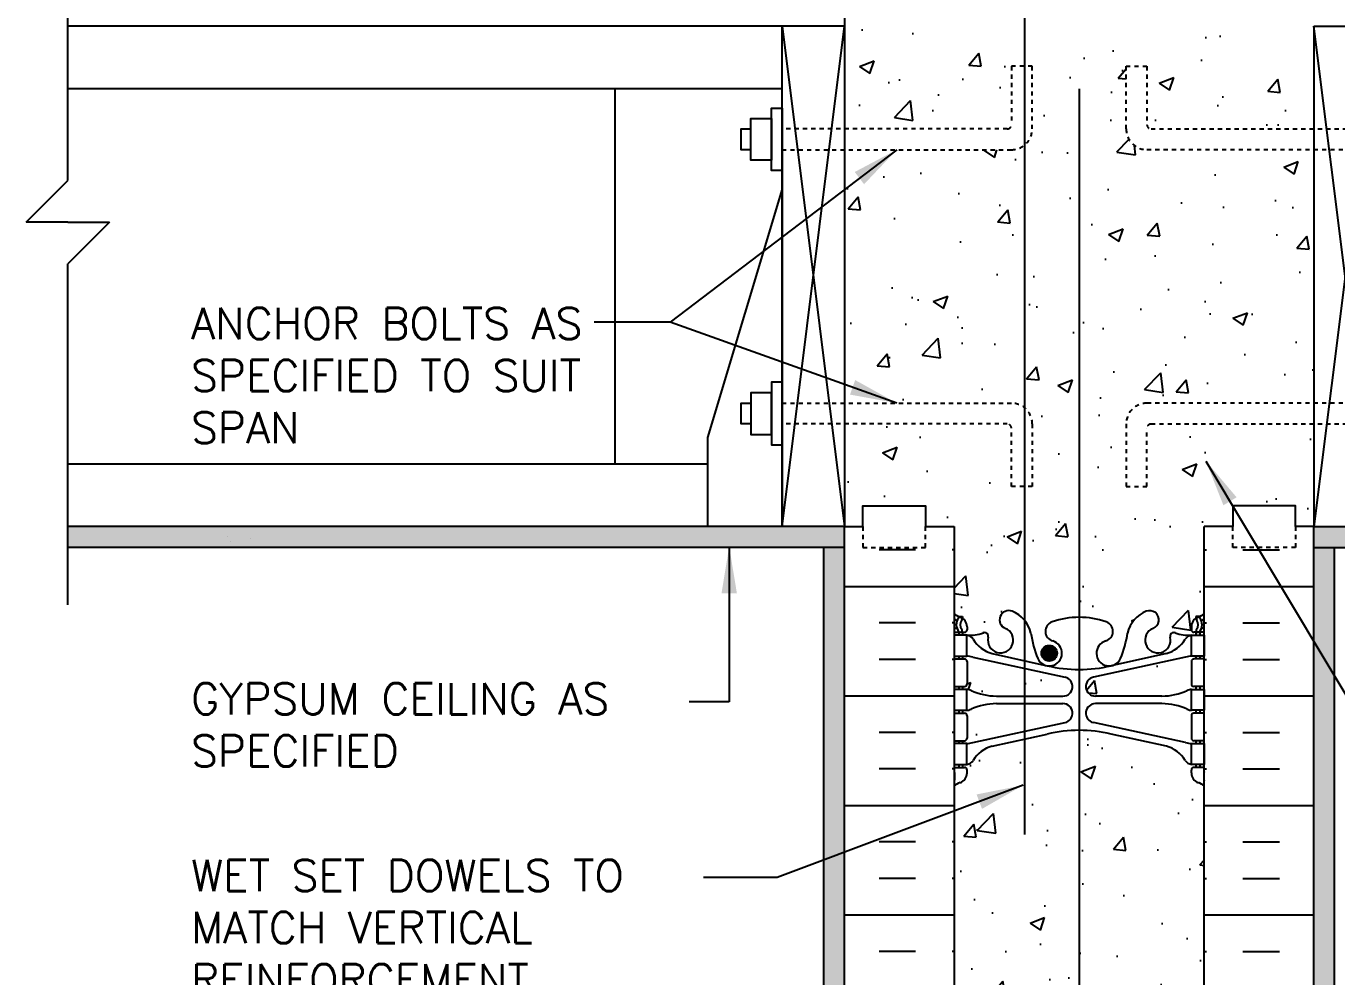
# Model space of a CAD drawing. Header units: inches. Extents: x 82.8 to 134.1, y 273.1 to 353.4.
# Drawn here: x 82.83 to 114.25, y 305.64 to 328.44 of the extents above; entities that cross this region are included whole.
import ezdxf

# ---------------------------------------------------------------- set-up
doc = ezdxf.new("R2010")
doc.units = ezdxf.units.IN
doc.header["$LTSCALE"] = 0.5
doc.header["$MEASUREMENT"] = 0
doc.linetypes.add('DASHED2', pattern=[0.375, 0.25, -0.125])
doc.linetypes.add('HIDDEN2', pattern=[0.1875, 0.125, -0.0625])
for name, color, linetype in [('HATCH', 12, 'Continuous'), ('LINE15', 9, 'Continuous'), ('LINE18', 9, 'Continuous'), ('line25', 2, 'Continuous'), ('LINE3', 3, 'Continuous'), ('LINE50', 5, 'Continuous'), ('LINE9', 9, 'Continuous'), ('TEXT', 4, 'Continuous'), ('Web_Edge', 9, 'Continuous')]:
    doc.layers.add(name, color=color, linetype=linetype)
doc.styles.add('DIM', font='romans.shx', dxfattribs={"width": 0.7})
doc.styles.get("Standard").update_dxf_attribs({"font": 'romans.shx'})
doc.dimstyles.new('ext', dxfattribs={"dimscale": 12, "dimtxt": 0.09375, "dimasz": 0.09375, "dimexe": 0.09375, "dimexo": 0.0625, "dimgap": 0.0625, "dimtad": 0, "dimjust": 1, "dimdec": 1, "dimzin": 3, "dimdsep": 46, "dimlunit": 4, "dimtxsty": 'DIM', "dimcen": 0.09, "dimdle": 0.09375, "dimclrt": 4, "dimadec": 0, "dimazin": 0, "dimtfac": 1, "dimtdec": 1, "dimtmove": 2, "dimatfit": 3, "dimfxl": 0, "dimfrac": 2, "dimtolj": 1, "dimtzin": 0, "dimarcsym": 0})
doc.dimstyles.new('ext_12', dxfattribs={"dimscale": 12, "dimtxt": 0.075, "dimasz": 0.09375, "dimexe": 0.09375, "dimexo": 0.0625, "dimgap": 0.0625, "dimtad": 1, "dimdec": 1, "dimzin": 2, "dimdsep": 46, "dimlunit": 4, "dimtxsty": 'DIM', "dimcen": 0.09, "dimdle": 0.09375, "dimclrt": 4, "dimadec": 0, "dimazin": 0, "dimtfac": 1, "dimtdec": 1, "dimtmove": 2, "dimatfit": 3, "dimfxl": 0, "dimfrac": 2, "dimtolj": 1, "dimtzin": 0, "dimarcsym": 0})
doc.dimstyles.get("Standard").update_dxf_attribs({"dimtxt": 0.18, "dimasz": 0.18, "dimexe": 0.18, "dimexo": 0.0625, "dimgap": 0.09, "dimtad": 0, "dimtih": 1, "dimtoh": 1, "dimdec": 4, "dimzin": 0, "dimdsep": 46, "dimtxsty": 'Standard', "dimcen": 0.09, "dimadec": 0, "dimazin": 0, "dimtfac": 1, "dimtdec": 4, "dimtofl": 0, "dimtmove": 0, "dimatfit": 3, "dimfxl": 0, "dimtolj": 1, "dimtzin": 0, "dimarcsym": 0})

msp = doc.modelspace()

# ---------------------------------------------------------------- hatches: boundary and pattern name
at = {"layer": 'HATCH'}
h = msp.add_hatch(dxfattribs=at)
h.set_pattern_fill('AR-CONC', color=256, scale=0.5, style=0)
h.set_pattern_definition([(50, (0, 0), (3.5863, -0.31376), [0.375, -4.125]), (355, (0, 0), (-0.693757, 3.76096), [0.3, -3.3]), (100.4514, (0.299, -0.026), (2.892547, 3.447198), [0.3187, -3.50571]), (46.1842, (0, 1), (5.336205, -0.827595), [0.5625, -6.1875]), (96.6356, (0.4447, 0.931), (4.67331, 4.87059), [0.47805, -5.258565]), (351.1842, (0, 1), (4.67331, 4.87059), [0.45, -4.95]), (21, (0.5, 0.75), (2.984535, -2.013094), [0.375, -4.125]), (326, (0.5, 0.75), (1.216577, 3.62575), [0.3, -3.3]), (71.4514, (0.7487, 0.5822), (4.201113, 1.612652), [0.3187, -3.50571]), (37.5, (0, 0), (0.0607993, 1.6644693), [0, -3.26, 0, -3.35, 0, -3.3125]), (7.5, (0, 0), (1.315348, 1.972059), [0, -1.91, 0, -3.185, 0, -1.2625]), (327.5, (-1.115, 0), (2.669112, -0.1127744), [0, -1.25, 0, -3.9, 0, -5.175]), (317.5, (-1.615, 0), (2.915931, 0.500525), [0, -1.625, 0, -2.59, 0, -3.675])])
h.paths.add_polyline_path([(110.627, 311.256, 0.036537), (110.771, 311.232), (110.876, 311.232), (110.876, 311.302), (110.828, 311.302, -0.414214), (110.766, 311.364), (110.766, 311.899, -0.414214), (110.828, 311.962), (110.876, 311.962), (110.876, 312.032), (110.771, 312.032, -0.124673), (110.667, 312.06, 0.097844), (110.061, 312.192), (108.465, 312.192, 0.897292), (108.415, 311.737)])
h.paths.add_polyline_path([(110.667, 312.503, -0.124673), (110.771, 312.532), (110.876, 312.532), (110.876, 312.602), (110.828, 312.602, -0.414214), (110.766, 312.664), (110.766, 313.199, -0.414214), (110.828, 313.262), (110.876, 313.262), (110.876, 313.332), (110.771, 313.332, 0.036537), (110.627, 313.308), (108.415, 312.826, 0.897292), (108.465, 312.372), (110.061, 312.372, 0.097844)])
h.paths.add_polyline_path([(106.09, 312.372), (106.774, 312.372), (106.774, 313.036), (105.525, 313.308, 0.036537), (105.381, 313.332), (105.276, 313.332), (105.276, 313.262), (105.323, 313.262, -0.414214), (105.386, 313.199), (105.386, 312.664, -0.414214), (105.323, 312.602), (105.276, 312.602), (105.276, 312.532), (105.381, 312.532, -0.124673), (105.484, 312.503, 0.097844)])
h.paths.add_polyline_path([(106.09, 312.192, 0.097844), (105.484, 312.06, -0.124673), (105.381, 312.032), (105.276, 312.032), (105.276, 311.962), (105.323, 311.962, -0.414214), (105.386, 311.899), (105.386, 311.364, -0.414214), (105.323, 311.302), (105.276, 311.302), (105.276, 311.232), (105.381, 311.232, 0.036537), (105.525, 311.256), (106.774, 311.528), (106.774, 312.192)])
h.paths.add_polyline_path([(107.736, 311.737, 0.897292), (107.687, 312.192), (106.774, 312.192), (106.774, 311.528)])
h.paths.add_polyline_path([(107.687, 312.372, 0.897292), (107.736, 312.826), (106.774, 313.036), (106.774, 312.372)])
h.paths.add_polyline_path([(105.076, 314.347, 0.064398), (105.186, 314.281), (105.276, 314.281), (105.276, 314.239, -0.249069), (105.386, 314.032), (105.386, 313.964, -0.414214), (105.323, 313.902), (105.276, 313.902), (105.276, 313.832), (105.381, 313.832, 0.10046), (105.774, 313.889, -0.601435), (105.894, 313.784, 2.182095), (106.304, 313.997, -1), (106.467, 314.405, -0.130426), (106.774, 314.177), (106.774, 317.397), (106.451, 317.397), (106.451, 318.797, 0.414214), (106.351, 318.897), (102.451, 318.897), (102.451, 316.436), (102.888, 316.436), (102.888, 316.936), (104.388, 316.936), (104.388, 316.436), (105.076, 316.436)])
h.paths.add_polyline_path([(106.774, 314.177, -0.110434), (106.916, 313.885, 0.053157), (107.082, 313.271, 0.223253), (107.282, 313.106), (107.302, 313.101, 0.955472), (107.44, 313.695, -0.735593), (107.427, 314.153, -0.082755), (108.076, 314.261, -0.082755), (108.724, 314.153, -0.735593), (108.711, 313.695, 0.955472), (108.85, 313.101), (108.869, 313.106, 0.223253), (109.07, 313.271, 0.053157), (109.236, 313.885, -0.24438), (109.684, 314.405, -1), (109.847, 313.997, 2.182095), (110.257, 313.784, -0.601435), (110.377, 313.889, 0.10046), (110.771, 313.832), (110.876, 313.832), (110.876, 313.902), (110.828, 313.902, -0.414214), (110.766, 313.964), (110.766, 314.032, -0.249069), (110.876, 314.239), (110.876, 314.281), (110.966, 314.281, 0.064398), (111.076, 314.347), (111.076, 316.436), (111.763, 316.436), (111.763, 316.936), (113.263, 316.936), (113.263, 316.436), (113.701, 316.436), (113.701, 318.897), (109.801, 318.897, 0.414214), (109.701, 318.797), (109.701, 317.397), (109.201, 317.397), (109.201, 318.897, -0.414214), (109.701, 319.397), (113.701, 319.397), (113.701, 325.474), (109.701, 325.474, -0.414214), (109.201, 325.974), (109.201, 327.474), (109.701, 327.474), (109.701, 326.074, 0.414214), (109.801, 325.974), (113.701, 325.974), (113.701, 328.436), (106.774, 328.436), (106.774, 327.474), (106.951, 327.474), (106.951, 325.974, -0.220411), (106.774, 325.593), (106.774, 319.278, -0.220411), (106.951, 318.897), (106.951, 317.397), (106.774, 317.397)])
h.paths.add_polyline_path([(107.545, 313.401, -1), (107.17, 313.401, -1)], flags=16)
h.paths.add_polyline_path([(102.451, 319.397), (106.451, 319.397, -0.177589), (106.774, 319.278), (106.774, 325.593, -0.177589), (106.451, 325.474), (102.451, 325.474)])
h.paths.add_polyline_path([(106.774, 328.436), (102.451, 328.436), (102.451, 325.974), (106.351, 325.974, 0.414214), (106.451, 326.074), (106.451, 327.474), (106.774, 327.474)])
h = msp.add_hatch(dxfattribs=at)
h.set_pattern_fill('AR-SAND', color=256, scale=0.25, style=0)
h.paths.add_polyline_path([(133.142, 316.436), (113.701, 316.436), (113.701, 315.936), (133.142, 315.936)])
h.paths.add_polyline_path([(102.451, 316.436), (83.826, 316.436), (83.826, 315.936), (102.451, 315.936)])
h = msp.add_hatch(dxfattribs=at)
h.set_pattern_fill('INSUL', color=256, scale=7, style=0)
h.set_pattern_definition([(180, (216.1514, 0), (0, 2.625), []), (180, (216.1514, 0.875), (0, 2.625), [0.875, -0.875]), (180, (216.1514, 1.75), (0, 2.625), [0.875, -0.875])])
h.paths.add_polyline_path([(105.076, 316.436), (105.076, 298.436), (102.451, 298.436), (102.451, 313.436), (102.451, 316.436), (102.888, 316.436), (102.888, 315.936), (104.388, 315.936), (104.388, 316.436)])
h = msp.add_hatch(dxfattribs=at)
h.set_pattern_fill('INSUL', color=256, scale=7, style=0)
h.paths.add_polyline_path([(111.076, 316.436), (111.076, 298.436), (113.701, 298.436), (113.701, 313.436), (113.701, 316.436), (113.263, 316.436), (113.263, 315.936), (111.763, 315.936), (111.763, 316.436)])
h = msp.add_hatch(dxfattribs=at)
h.set_pattern_fill('AR-SAND', color=256, scale=0.25, style=0)
h.paths.add_polyline_path([(114.201, 315.936), (113.701, 315.936), (113.701, 313.436), (113.701, 298.436), (114.201, 298.436)])
h.paths.add_polyline_path([(102.451, 315.936), (101.951, 315.936), (101.951, 298.436), (102.451, 298.436)])
h = msp.add_hatch(dxfattribs=at)
h.set_pattern_fill('AR-CONC', color=256, scale=0.5)
h.set_pattern_definition([(50, (0, 0), (3.5863, -0.31376), [0.375, -4.125]), (355, (0, 0), (-0.693757, 3.76096), [0.3, -3.3]), (100.4514, (0.299, -0.026), (2.892544, 3.4472), [0.3187, -3.50571]), (46.1842, (0, 1), (5.336207, -0.827596), [0.5625, -6.1875]), (96.6356, (0.4447, 0.931), (4.67331, 4.87059), [0.47805, -5.25857]), (351.1842, (0, 1), (4.67331, 4.87059), [0.45, -4.95]), (21, (0.5, 0.75), (2.984535, -2.013094), [0.375, -4.125]), (326, (0.5, 0.75), (1.216577, 3.62575), [0.3, -3.3]), (71.4514, (0.7487, 0.5822), (4.201112, 1.612656), [0.3187, -3.50571]), (37.5, (0, 0), (0.0607993, 1.6644693), [0, -3.26, 0, -3.35, 0, -3.3125]), (7.5, (0, 0), (1.315348, 1.972059), [0, -1.91, 0, -3.185, 0, -1.2625]), (327.5, (-1.115, 0), (2.669112, -0.1127744), [0, -1.25, 0, -3.9, 0, -5.175]), (317.5, (-1.615, 0), (2.915931, 0.500525), [0, -1.625, 0, -2.59, 0, -3.675])])
h.paths.add_polyline_path([(111.076, 310.217, 0.082415), (110.932, 310.296, -0.317837), (110.766, 310.532), (110.766, 310.599, -0.414214), (110.828, 310.662), (110.876, 310.662), (110.876, 310.732), (110.771, 310.732, -0.188973), (110.615, 310.827, 0.196323), (110.166, 311.173), (108.844, 311.463, 0.057795), (108.076, 311.552, 0.057795), (107.308, 311.463), (105.986, 311.173, 0.196323), (105.537, 310.827, -0.188973), (105.381, 310.732), (105.276, 310.732), (105.276, 310.662), (105.323, 310.662, -0.414214), (105.386, 310.599), (105.386, 310.532, -0.317837), (105.219, 310.296, 0.082415), (105.076, 310.217), (105.076, 304.654, 0.082415), (105.219, 304.575, -0.317837), (105.386, 304.339), (105.386, 304.272, -0.414214), (105.323, 304.209), (105.276, 304.209), (105.276, 304.139), (105.381, 304.139, -0.188973), (105.537, 304.045, 0.196323), (105.986, 303.698), (107.308, 303.408, 0.057795), (108.076, 303.319, 0.057795), (108.844, 303.408), (110.166, 303.698, 0.196323), (110.615, 304.045, -0.188973), (110.771, 304.139), (110.876, 304.139), (110.876, 304.209), (110.828, 304.209, -0.414214), (110.766, 304.272), (110.766, 304.339, -0.317837), (110.932, 304.575, 0.082415), (111.076, 304.654)])
h.paths.add_polyline_path([(111.076, 300.525, 0.064398), (110.966, 300.591), (110.876, 300.591), (110.876, 300.632, -0.249069), (110.766, 300.839), (110.766, 300.907, -0.414214), (110.828, 300.969), (110.876, 300.969), (110.876, 301.039), (110.771, 301.039, 0.10046), (110.377, 300.982, -0.601435), (110.257, 301.087, 2.182095), (109.847, 300.874, -1), (109.684, 300.466, -0.24438), (109.236, 300.986, 0.053157), (109.07, 301.601, 0.223253), (108.869, 301.765), (108.85, 301.77, 0.955472), (108.711, 301.176, -0.735593), (108.724, 300.718, -0.082755), (108.076, 300.61, -0.082755), (107.427, 300.718, -0.735593), (107.44, 301.176, 0.955472), (107.302, 301.77), (107.282, 301.765, 0.223253), (107.082, 301.601, 0.053157), (106.916, 300.986, -0.24438), (106.467, 300.466, -1), (106.304, 300.874, 2.182095), (105.894, 301.087, -0.601435), (105.774, 300.982, 0.10046), (105.381, 301.039), (105.276, 301.039), (105.276, 300.969), (105.323, 300.969, -0.414214), (105.386, 300.907), (105.386, 300.839, -0.249069), (105.276, 300.632), (105.276, 300.591), (105.186, 300.591, 0.064398), (105.076, 300.525), (105.076, 298.436), (107.076, 298.436), (108.076, 299.436), (108.076, 298.436), (108.076, 297.436), (109.076, 298.436), (111.076, 298.436)])
at = {"layer": 'LINE3'}
msp.add_hatch(color=256, dxfattribs=at).paths.add_polyline_path([(107.545, 313.401, 1), (107.17, 313.401, 1)])

# ---------------------------------------------------------------- linework, layer by layer
at = {"layer": 'HATCH'}
for p, q in [((100.951, 328.436), (102.451, 316.436)), ((100.951, 316.436), (102.451, 328.436)), ((115.201, 328.436), (113.701, 316.436)), ((115.201, 316.436), (113.701, 328.436)), ((87.664, 316.191), (87.664, 316.191)), ((87.727, 316.08), (87.727, 316.08)), ((88.208, 316.145), (88.208, 316.145))]:
    msp.add_line(p, q, dxfattribs=at)
at = {"layer": 'LINE15', "linetype": 'HIDDEN2'}
for points in [[(100.951, 325.474), (106.451, 325.474, 0.414214), (106.951, 325.974), (106.951, 327.474), (106.451, 327.474), (106.451, 326.074, -0.414214), (106.351, 325.974), (100.951, 325.974)], [(115.201, 325.474), (109.701, 325.474, -0.414214), (109.201, 325.974), (109.201, 327.474), (109.701, 327.474), (109.701, 326.074, 0.414214), (109.801, 325.974), (115.201, 325.974)], [(100.951, 319.397), (106.451, 319.397, -0.414214), (106.951, 318.897), (106.951, 317.397), (106.451, 317.397), (106.451, 318.797, 0.414214), (106.351, 318.897), (100.951, 318.897)], [(115.201, 319.397), (109.701, 319.397, 0.414214), (109.201, 318.897), (109.201, 317.397), (109.701, 317.397), (109.701, 318.797, -0.414214), (109.801, 318.897), (115.201, 318.897)]]:
    msp.add_lwpolyline(points, format="xyb", dxfattribs=at)
at = {"layer": 'LINE18'}
for points in [[(100.701, 325.224), (100.201, 325.224), (100.201, 326.224), (100.701, 326.224)], [(100.951, 324.974), (100.701, 324.974), (100.701, 326.474), (100.951, 326.474)], [(100.701, 319.647), (100.201, 319.647), (100.201, 318.647), (100.701, 318.647)], [(100.951, 319.897), (100.701, 319.897), (100.701, 318.397), (100.951, 318.397)]]:
    msp.add_lwpolyline(points, close=True, dxfattribs=at)
for points in [[(100.201, 325.474), (99.967, 325.474), (99.967, 325.974), (100.201, 325.974)], [(100.201, 318.897), (99.967, 318.897), (99.967, 319.397), (100.201, 319.397)]]:
    msp.add_lwpolyline(points, dxfattribs=at)
at = {"layer": 'line25'}
for p, q in [((102.451, 328.436), (83.826, 328.436)), ((100.951, 316.436), (100.951, 328.436)), ((102.451, 328.436), (102.451, 316.436)), ((113.701, 328.436), (133.142, 328.436)), ((113.701, 328.436), (113.701, 316.436)), ((100.951, 326.936), (83.826, 326.936)), ((100.951, 325.686), (100.951, 316.436)), ((99.159, 317.936), (83.826, 317.936)), ((102.451, 316.436), (83.826, 316.436)), ((105.076, 316.436), (105.076, 298.436)), ((111.076, 298.436), (111.076, 316.436)), ((113.701, 316.436), (133.142, 316.436))]:
    msp.add_line(p, q, dxfattribs=at)
at = {"layer": 'line25', "color": 12}
msp.add_line((96.951, 317.936), (96.951, 326.936), dxfattribs=at)
at = {"layer": 'LINE3'}
for p, q in [((106.774, 309.053), (106.774, 350.839)), ((108.076, 326.936), (108.076, 299.436))]:
    msp.add_line(p, q, dxfattribs=at)
msp.add_circle((107.357, 313.401), 0.188, dxfattribs=at)
at = {"layer": 'LINE50'}
for p, q in [((102.451, 334.436), (102.451, 328.436)), ((102.451, 298.436), (102.451, 316.436)), ((113.701, 313.436), (113.701, 316.436)), ((113.701, 298.436), (113.701, 313.436))]:
    msp.add_line(p, q, dxfattribs=at)
for points in [[(102.451, 316.436), (102.888, 316.436), (102.888, 316.936), (104.388, 316.936), (104.388, 316.436), (105.076, 316.436)], [(113.701, 316.436), (113.263, 316.436), (113.263, 316.936), (111.763, 316.936), (111.763, 316.436), (111.076, 316.436)]]:
    msp.add_lwpolyline(points, dxfattribs=at)
at = {"layer": 'LINE9'}
for p, q in [((83.826, 324.735), (83.826, 331.795)), ((82.826, 323.735), (83.826, 324.735)), ((100.951, 324.536), (99.159, 318.57)), ((83.826, 323.735), (82.826, 323.735)), ((84.826, 323.735), (83.826, 322.735)), ((83.826, 323.735), (84.826, 323.735)), ((83.826, 314.557), (83.826, 322.735)), ((99.159, 318.57), (99.159, 316.436)), ((102.451, 315.936), (83.826, 315.936)), ((101.951, 298.436), (101.951, 315.936)), ((113.701, 315.936), (133.142, 315.936)), ((114.201, 298.436), (114.201, 315.936))]:
    msp.add_line(p, q, dxfattribs=at)
at = {"layer": 'LINE9', "linetype": 'DASHED2', "ltscale": 0.15}
for points in [[(102.888, 316.436), (102.888, 316.436), (102.888, 315.936), (104.388, 315.936), (104.388, 316.436), (104.388, 316.436)], [(113.263, 316.436), (113.263, 316.436), (113.263, 315.936), (111.763, 315.936), (111.763, 316.436), (111.763, 316.436)]]:
    msp.add_lwpolyline(points, dxfattribs=at)
at = {"layer": 'Web_Edge'}
for p, q in [((105.186, 314.281), (105.276, 314.281)), ((105.186, 314.281), (105.276, 314.281)), ((105.276, 314.281), (105.276, 314.239)), ((105.276, 314.281), (105.276, 314.239)), ((110.966, 314.281), (110.876, 314.281)), ((110.876, 314.281), (110.876, 314.239)), ((110.966, 314.281), (110.876, 314.281)), ((110.876, 314.281), (110.876, 314.239)), ((105.076, 314.002), (105.118, 314.002)), ((105.076, 314.002), (105.118, 314.002)), ((105.386, 314.032), (105.386, 313.964)), ((105.386, 314.032), (105.386, 313.964)), ((110.766, 314.032), (110.766, 313.964)), ((110.766, 314.032), (110.766, 313.964)), ((111.076, 314.002), (111.034, 314.002)), ((111.076, 314.002), (111.034, 314.002)), ((105.076, 313.902), (105.323, 313.902)), ((105.076, 313.902), (105.323, 313.902)), ((105.186, 313.902), (105.186, 313.832)), ((105.186, 313.902), (105.186, 313.832)), ((105.276, 313.902), (105.276, 313.832)), ((105.276, 313.902), (105.276, 313.832)), ((111.076, 313.902), (110.828, 313.902)), ((111.076, 313.902), (110.828, 313.902)), ((110.876, 313.902), (110.876, 313.832)), ((110.876, 313.902), (110.876, 313.832)), ((110.966, 313.902), (110.966, 313.832)), ((110.966, 313.902), (110.966, 313.832)), ((105.186, 313.332), (105.186, 313.262)), ((105.186, 313.332), (105.186, 313.262)), ((105.276, 313.332), (105.276, 313.262)), ((105.276, 313.332), (105.276, 313.262)), ((105.986, 313.391), (107.308, 313.1)), ((105.986, 313.391), (107.308, 313.1)), ((110.166, 313.391), (108.844, 313.1)), ((110.166, 313.391), (108.844, 313.1)), ((110.876, 313.332), (110.876, 313.262)), ((110.876, 313.332), (110.876, 313.262)), ((110.966, 313.332), (110.966, 313.262)), ((110.966, 313.332), (110.966, 313.262)), ((105.076, 313.262), (105.323, 313.262)), ((105.076, 313.262), (105.323, 313.262)), ((105.386, 313.199), (105.386, 312.664)), ((105.386, 313.199), (105.386, 312.664)), ((105.525, 313.308), (107.736, 312.826)), ((105.525, 313.308), (107.736, 312.826)), ((110.627, 313.308), (108.415, 312.826)), ((110.627, 313.308), (108.415, 312.826)), ((110.766, 313.199), (110.766, 312.664)), ((110.766, 313.199), (110.766, 312.664)), ((111.076, 313.262), (110.828, 313.262)), ((111.076, 313.262), (110.828, 313.262)), ((105.076, 312.602), (105.323, 312.602)), ((105.076, 312.602), (105.323, 312.602)), ((105.186, 312.602), (105.186, 312.532)), ((105.186, 312.602), (105.186, 312.532)), ((105.276, 312.602), (105.276, 312.532)), ((105.276, 312.602), (105.276, 312.532)), ((111.076, 312.602), (110.828, 312.602)), ((111.076, 312.602), (110.828, 312.602)), ((110.876, 312.602), (110.876, 312.532)), ((110.876, 312.602), (110.876, 312.532)), ((110.966, 312.602), (110.966, 312.532)), ((110.966, 312.602), (110.966, 312.532)), ((106.09, 312.372), (107.687, 312.372)), ((106.09, 312.372), (107.687, 312.372)), ((106.09, 312.192), (107.687, 312.192)), ((106.09, 312.192), (107.687, 312.192)), ((110.061, 312.372), (108.465, 312.372)), ((110.061, 312.372), (108.465, 312.372)), ((110.061, 312.192), (108.465, 312.192)), ((110.061, 312.192), (108.465, 312.192)), ((105.076, 311.962), (105.323, 311.962)), ((105.076, 311.962), (105.323, 311.962)), ((105.186, 312.032), (105.186, 311.962)), ((105.186, 312.032), (105.186, 311.962)), ((105.276, 312.032), (105.276, 311.962)), ((105.276, 312.032), (105.276, 311.962)), ((105.386, 311.899), (105.386, 311.364)), ((105.386, 311.899), (105.386, 311.364)), ((110.766, 311.899), (110.766, 311.364)), ((110.766, 311.899), (110.766, 311.364)), ((111.076, 311.962), (110.828, 311.962)), ((111.076, 311.962), (110.828, 311.962)), ((110.876, 312.032), (110.876, 311.962)), ((110.876, 312.032), (110.876, 311.962)), ((110.966, 312.032), (110.966, 311.962)), ((110.966, 312.032), (110.966, 311.962)), ((105.525, 311.256), (107.736, 311.737)), ((105.525, 311.256), (107.736, 311.737)), ((105.986, 311.173), (107.308, 311.463)), ((105.986, 311.173), (107.308, 311.463)), ((110.627, 311.256), (108.415, 311.737)), ((110.627, 311.256), (108.415, 311.737)), ((110.166, 311.173), (108.844, 311.463)), ((110.166, 311.173), (108.844, 311.463)), ((105.076, 311.302), (105.323, 311.302)), ((105.076, 311.302), (105.323, 311.302)), ((105.186, 311.302), (105.186, 311.232)), ((105.186, 311.302), (105.186, 311.232)), ((105.276, 311.302), (105.276, 311.232)), ((105.276, 311.302), (105.276, 311.232)), ((111.076, 311.302), (110.828, 311.302)), ((111.076, 311.302), (110.828, 311.302)), ((110.876, 311.302), (110.876, 311.232)), ((110.876, 311.302), (110.876, 311.232)), ((110.966, 311.302), (110.966, 311.232)), ((110.966, 311.302), (110.966, 311.232)), ((105.076, 310.662), (105.323, 310.662)), ((105.076, 310.662), (105.323, 310.662)), ((105.086, 310.542), (105.086, 310.356)), ((105.086, 310.542), (105.086, 310.356)), ((105.186, 310.732), (105.186, 310.662)), ((105.186, 310.732), (105.186, 310.662)), ((105.276, 310.732), (105.276, 310.662)), ((105.276, 310.732), (105.276, 310.662)), ((105.386, 310.532), (105.386, 310.599)), ((105.386, 310.532), (105.386, 310.599)), ((110.766, 310.532), (110.766, 310.599)), ((110.766, 310.532), (110.766, 310.599)), ((111.076, 310.662), (110.828, 310.662)), ((111.076, 310.662), (110.828, 310.662)), ((110.876, 310.732), (110.876, 310.662)), ((110.876, 310.732), (110.876, 310.662)), ((110.966, 310.732), (110.966, 310.662)), ((110.966, 310.732), (110.966, 310.662)), ((111.066, 310.542), (111.066, 310.356)), ((111.066, 310.542), (111.066, 310.356))]:
    msp.add_line(p, q, dxfattribs=at)
for points in [[(105.081, 313.332), (105.381, 313.332), (105.381, 313.832), (105.081, 313.832)], [(105.081, 313.332), (105.381, 313.332), (105.381, 313.832), (105.081, 313.832)], [(111.071, 313.332), (110.771, 313.332), (110.771, 313.832), (111.071, 313.832)], [(111.071, 313.332), (110.771, 313.332), (110.771, 313.832), (111.071, 313.832)], [(105.081, 312.032), (105.381, 312.032), (105.381, 312.532), (105.081, 312.532)], [(105.081, 312.032), (105.381, 312.032), (105.381, 312.532), (105.081, 312.532)], [(111.071, 312.032), (110.771, 312.032), (110.771, 312.532), (111.071, 312.532)], [(111.071, 312.032), (110.771, 312.032), (110.771, 312.532), (111.071, 312.532)], [(105.081, 310.732), (105.381, 310.732), (105.381, 311.232), (105.081, 311.232)], [(105.081, 310.732), (105.381, 310.732), (105.381, 311.232), (105.081, 311.232)], [(111.071, 310.732), (110.771, 310.732), (110.771, 311.232), (111.071, 311.232)], [(111.071, 310.732), (110.771, 310.732), (110.771, 311.232), (111.071, 311.232)]]:
    msp.add_lwpolyline(points, close=True, dxfattribs=at)
for centre, radius, start, end in [((105.386, 314.739), 0.5, 231.6833, 250.5288), ((105.386, 314.739), 0.5, 231.6833, 250.5288), ((106.386, 314.201), 0.22, 68.1963, 248.1963), ((106.386, 314.201), 0.22, 68.1963, 248.1963), ((106.191, 313.714), 0.745, 13.2652, 68.1963), ((106.191, 313.714), 0.745, 13.2652, 68.1963), ((109.961, 313.714), 0.745, 111.8037, 166.7348), ((109.961, 313.714), 0.745, 111.8037, 166.7348), ((109.766, 314.201), 0.22, 291.8037, 111.8037), ((109.766, 314.201), 0.22, 291.8037, 111.8037), ((110.766, 314.739), 0.5, 289.4712, 308.3167), ((110.766, 314.739), 0.5, 289.4712, 308.3167), ((105.386, 314.739), 0.6, 238.8907, 245.0748), ((105.386, 314.739), 0.6, 238.8907, 245.0748), ((105.118, 314.022), 0.02, 270, 14.1541), ((105.118, 314.022), 0.02, 270, 14.1541), ((105.379, 314.086), 0.25, 140.1145, 222.4609), ((105.379, 314.086), 0.25, 140.1145, 222.4609), ((105.124, 314.177), 0.02, 340.7916, 65.0748), ((105.124, 314.177), 0.02, 340.7916, 65.0748), ((105.222, 314.217), 0.045, 319.1879, 141.448), ((105.222, 314.217), 0.045, 319.1879, 141.448), ((105.228, 313.948), 0.045, 222.4609, 42.4609), ((105.228, 313.948), 0.045, 222.4609, 42.4609), ((105.136, 314.032), 0.25, 0, 70.5288), ((105.136, 314.032), 0.25, 0, 70.5288), ((105.379, 314.086), 0.16, 140.0001, 222.4609), ((105.379, 314.086), 0.16, 140.0001, 222.4609), ((105.323, 313.964), 0.0625, 270, 0), ((105.323, 313.964), 0.0625, 270, 0), ((106.191, 313.714), 0.305, 166.6795, 68.1963), ((106.191, 313.714), 0.305, 166.6795, 68.1963), ((107.505, 313.926), 0.24, 108.923, 254.2747), ((107.505, 313.926), 0.24, 108.923, 254.2747), ((108.076, 312.261), 2, 90, 108.923), ((108.076, 312.261), 2, 90, 108.923), ((108.076, 312.261), 2, 71.077, 90), ((108.076, 312.261), 2, 71.077, 90), ((108.646, 313.926), 0.24, 285.7253, 71.077), ((108.646, 313.926), 0.24, 285.7253, 71.077), ((109.961, 313.714), 0.305, 111.8037, 13.3205), ((109.961, 313.714), 0.305, 111.8037, 13.3205), ((111.016, 314.032), 0.25, 109.4712, 180), ((111.016, 314.032), 0.25, 109.4712, 180), ((110.828, 313.964), 0.0625, 180, 270), ((110.828, 313.964), 0.0625, 180, 270), ((110.923, 313.948), 0.045, 137.5391, 317.5391), ((110.923, 313.948), 0.045, 137.5391, 317.5391), ((110.93, 314.217), 0.045, 38.552, 220.8121), ((110.93, 314.217), 0.045, 38.552, 220.8121), ((110.772, 314.086), 0.16, 317.5391, 39.9999), ((110.772, 314.086), 0.16, 317.5391, 39.9999), ((110.772, 314.086), 0.25, 317.5391, 39.8855), ((110.772, 314.086), 0.25, 317.5391, 39.8855), ((111.027, 314.177), 0.02, 114.9252, 199.2084), ((111.027, 314.177), 0.02, 114.9252, 199.2084), ((111.034, 314.022), 0.02, 165.8459, 270), ((111.034, 314.022), 0.02, 165.8459, 270), ((110.766, 314.739), 0.6, 294.9252, 301.1093), ((110.766, 314.739), 0.6, 294.9252, 301.1093), ((105.437, 314.83), 1, 266.7879, 289.9067), ((105.437, 314.83), 1, 266.7879, 289.9067), ((105.338, 313.585), 0.25, 37.2777, 80.0823), ((105.338, 313.585), 0.25, 37.2777, 80.0823), ((106.185, 314.114), 0.75, 210.155, 254.5838), ((106.185, 314.114), 0.75, 210.155, 254.5838), ((105.806, 313.805), 0.09, 346.6795, 108.8651), ((105.806, 313.805), 0.09, 346.6795, 108.8651), ((109.879, 314.355), 3, 189.0273, 201.1984), ((109.879, 314.355), 3, 189.0273, 201.1984), ((107.357, 313.401), 0.305, 205.3782, 74.2747), ((107.357, 313.401), 0.305, 205.3782, 74.2747), ((108.794, 313.401), 0.305, 105.7253, 334.6218), ((108.794, 313.401), 0.305, 105.7253, 334.6218), ((106.273, 314.355), 3, 338.8016, 350.9727), ((106.273, 314.355), 3, 338.8016, 350.9727), ((109.966, 314.114), 0.75, 285.4162, 329.845), ((109.966, 314.114), 0.75, 285.4162, 329.845), ((110.345, 313.805), 0.09, 71.1349, 193.3205), ((110.345, 313.805), 0.09, 71.1349, 193.3205), ((110.715, 314.83), 1, 250.0933, 273.2121), ((110.715, 314.83), 1, 250.0933, 273.2121), ((110.814, 313.585), 0.25, 99.9177, 142.7223), ((110.814, 313.585), 0.25, 99.9177, 142.7223), ((105.29, 312.336), 1, 76.4291, 84.7991), ((105.29, 312.336), 1, 76.4291, 84.7991), ((110.861, 312.336), 1, 95.2009, 103.5709), ((110.861, 312.336), 1, 95.2009, 103.5709), ((105.323, 313.199), 0.0625, 0, 90), ((105.323, 313.199), 0.0625, 0, 90), ((108.076, 316.367), 3.356, 256.7692, 270), ((108.076, 316.367), 3.356, 256.7692, 270), ((108.076, 316.367), 3.356, 270, 283.2308), ((108.076, 316.367), 3.356, 270, 283.2308), ((110.828, 313.199), 0.0625, 90, 180), ((110.828, 313.199), 0.0625, 90, 180), ((107.687, 312.602), 0.23, 270, 77.6055), ((107.687, 312.602), 0.23, 270, 77.6055), ((108.465, 312.602), 0.23, 102.3945, 270), ((108.465, 312.602), 0.23, 102.3945, 270), ((105.323, 312.664), 0.0625, 270, 0), ((105.323, 312.664), 0.0625, 270, 0), ((105.377, 312.313), 0.219, 60.4937, 88.92), ((105.377, 312.313), 0.219, 60.4937, 88.92), ((106.121, 313.971), 1.6, 246.5673, 268.9203), ((106.121, 313.971), 1.6, 246.5673, 268.9203), ((110.031, 313.971), 1.6, 271.0797, 293.4327), ((110.031, 313.971), 1.6, 271.0797, 293.4327), ((110.775, 312.313), 0.219, 91.08, 119.5063), ((110.775, 312.313), 0.219, 91.08, 119.5063), ((110.828, 312.664), 0.0625, 180, 270), ((110.828, 312.664), 0.0625, 180, 270), ((106.121, 310.592), 1.6, 91.0797, 113.4327), ((106.121, 310.592), 1.6, 91.0797, 113.4327), ((106.121, 310.592), 1.6, 91.0797, 113.4327), ((106.121, 310.592), 1.6, 91.0797, 113.4327), ((107.687, 311.962), 0.23, 282.3945, 90), ((107.687, 311.962), 0.23, 282.3945, 90), ((108.465, 311.962), 0.23, 90, 257.6055), ((108.465, 311.962), 0.23, 90, 257.6055), ((110.031, 310.592), 1.6, 66.5673, 88.9203), ((110.031, 310.592), 1.6, 66.5673, 88.9203), ((110.031, 310.592), 1.6, 66.5673, 88.9203), ((110.031, 310.592), 1.6, 66.5673, 88.9203), ((105.323, 311.899), 0.0625, 0, 90), ((105.323, 311.899), 0.0625, 0, 90), ((105.377, 312.25), 0.219, 271.08, 299.5063), ((105.377, 312.25), 0.219, 271.08, 299.5063), ((105.377, 312.25), 0.219, 271.08, 299.5063), ((105.377, 312.25), 0.219, 271.08, 299.5063), ((110.775, 312.25), 0.219, 240.4937, 268.92), ((110.775, 312.25), 0.219, 240.4937, 268.92), ((110.775, 312.25), 0.219, 240.4937, 268.92), ((110.775, 312.25), 0.219, 240.4937, 268.92), ((110.828, 311.899), 0.0625, 90, 180), ((110.828, 311.899), 0.0625, 90, 180), ((108.076, 308.196), 3.356, 90, 103.2308), ((108.076, 308.196), 3.356, 90, 103.2308), ((108.076, 308.196), 3.356, 76.7692, 90), ((108.076, 308.196), 3.356, 76.7692, 90), ((105.323, 311.364), 0.0625, 270, 0), ((105.323, 311.364), 0.0625, 270, 0), ((105.29, 312.228), 1, 275.2009, 283.5709), ((105.29, 312.228), 1, 275.2009, 283.5709), ((106.185, 310.45), 0.75, 105.4162, 149.845), ((106.185, 310.45), 0.75, 105.4162, 149.845), ((109.966, 310.45), 0.75, 30.155, 74.5838), ((109.966, 310.45), 0.75, 30.155, 74.5838), ((110.861, 312.228), 1, 256.4291, 264.7991), ((110.861, 312.228), 1, 256.4291, 264.7991), ((110.828, 311.364), 0.0625, 180, 270), ((110.828, 311.364), 0.0625, 180, 270), ((105.338, 310.978), 0.25, 279.9177, 322.7223), ((105.338, 310.978), 0.25, 279.9177, 322.7223), ((110.814, 310.978), 0.25, 217.2777, 260.0823), ((110.814, 310.978), 0.25, 217.2777, 260.0823), ((105.066, 310.542), 0.02, 0, 60.012), ((105.066, 310.542), 0.02, 0, 60.012), ((105.136, 310.532), 0.25, 289.4712, 360), ((105.136, 310.532), 0.25, 289.4712, 360), ((105.323, 310.599), 0.0625, 360, 90), ((105.323, 310.599), 0.0625, 360, 90), ((110.828, 310.599), 0.0625, 90, 180), ((110.828, 310.599), 0.0625, 90, 180), ((111.016, 310.532), 0.25, 180, 250.5288), ((111.016, 310.532), 0.25, 180, 250.5288), ((111.086, 310.542), 0.02, 119.988, 180), ((111.086, 310.542), 0.02, 119.988, 180), ((105.066, 310.356), 0.02, 301.073, 0), ((105.066, 310.356), 0.02, 301.073, 0), ((105.386, 309.825), 0.6, 121.073, 121.1093), ((105.386, 309.825), 0.6, 121.073, 121.1093), ((105.386, 309.825), 0.5, 109.4712, 128.3167), ((105.386, 309.825), 0.5, 109.4712, 128.3167), ((110.766, 309.825), 0.5, 51.6833, 70.5288), ((110.766, 309.825), 0.5, 51.6833, 70.5288), ((111.086, 310.356), 0.02, 180, 238.927), ((111.086, 310.356), 0.02, 180, 238.927), ((110.766, 309.825), 0.6, 58.8907, 58.927), ((110.766, 309.825), 0.6, 58.8907, 58.927)]:
    msp.add_arc(centre, radius, start, end, dxfattribs=at)

# ---------------------------------------------------------------- texts
at = {"layer": 'TEXT', "char_height": 0.75, "attachment_point": 4}
for s, insert, width in [('\\A1;ANCHOR BOLTS AS SPECIFIED TO SUIT SPAN', (86.778, 320.059), 10.38085), ('GYPSUM CEILING AS SPECIFIED', (86.778, 311.682), 12.87555), ('\\A1;WET SET DOWELS TO MATCH VERTICAL REINFORCEMENT BETWEEN POURS OR AS SPECIFIED', (86.778, 305.572), 12.87555)]:
    msp.add_mtext(s, dxfattribs=dict(at, insert=insert, width=width))

# ---------------------------------------------------------------- leaders
at = {"layer": 'TEXT'}
for points, dimstyle, override in [([(103.701, 325.474), (98.268, 321.342), (96.446, 321.342)], 'Standard', {"dimscale": 12, "dimtxt": 0.09375, "dimasz": 0.09375, "dimexe": 0.09375, "dimgap": 0.0625, "dimtad": 0, "dimjust": 1, "dimtih": 0, "dimtoh": 0, "dimdec": 1, "dimzin": 3, "dimlunit": 4, "dimtxsty": 'DIM', "dimdle": 0.09375, "dimclrt": 4, "dimtdec": 1, "dimtofl": 1, "dimtmove": 2, "dimfrac": 2}), ([(103.701, 319.397), (98.268, 321.342)], 'Standard', {"dimscale": 12, "dimtxt": 0.09375, "dimasz": 0.09375, "dimexe": 0.09375, "dimgap": 0.0625, "dimtad": 0, "dimjust": 1, "dimtih": 0, "dimtoh": 0, "dimdec": 1, "dimzin": 3, "dimlunit": 4, "dimtxsty": 'DIM', "dimdle": 0.09375, "dimclrt": 4, "dimtdec": 1, "dimtofl": 1, "dimtmove": 2, "dimfrac": 2}), ([(111.115, 318.009), (119.783, 303.507), (121.685, 303.507)], 'ext_12', {"dimgap": 0.0625, "dimtad": 0}), ([(99.683, 315.96), (99.683, 312.233), (98.723, 312.233)], 'ext', {"dimgap": 0.0625, "dimtad": 0}), ([(106.733, 310.236), (100.832, 308.02), (99.069, 308.02)], 'Standard', {"dimscale": 12, "dimtxt": 0.09375, "dimasz": 0.09375, "dimexe": 0.09375, "dimgap": 0.0625, "dimtad": 0, "dimjust": 1, "dimtih": 0, "dimtoh": 0, "dimdec": 1, "dimzin": 3, "dimlunit": 4, "dimtxsty": 'DIM', "dimdle": 0.09375, "dimclrt": 4, "dimtdec": 1, "dimtofl": 1, "dimtmove": 2, "dimfrac": 2})]:
    msp.add_leader(points, dimstyle=dimstyle, override=override, dxfattribs=at)

doc.saveas('drawing.dxf')
